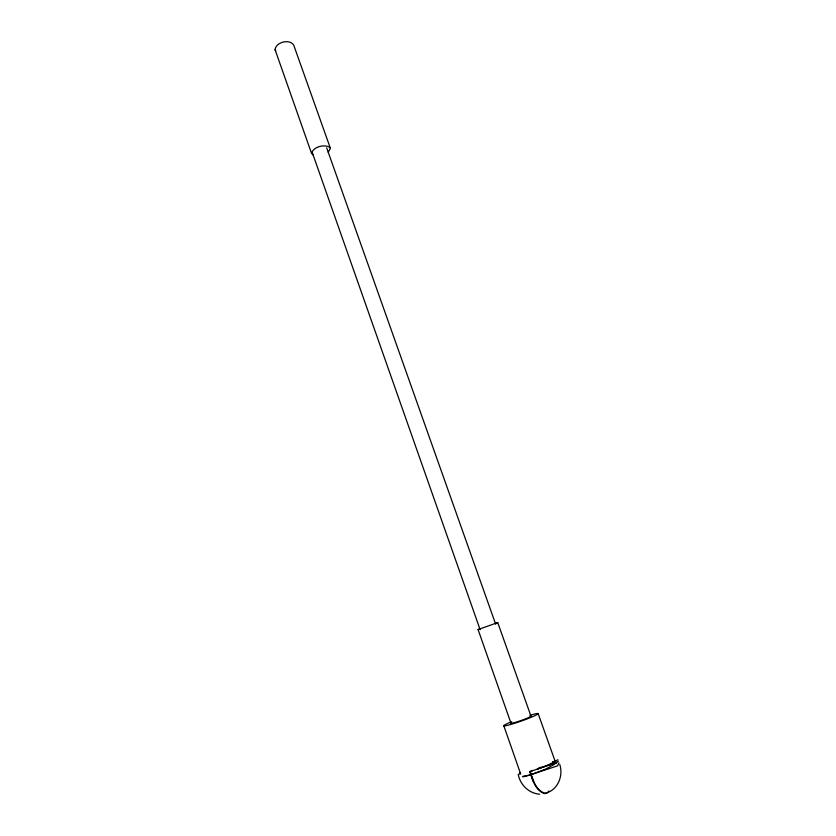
<?xml version="1.0" encoding="UTF-8"?>
<svg xmlns="http://www.w3.org/2000/svg" width="836" height="836" viewBox="0 0 836 836"><rect width="100%" height="100%" fill="white"/><g stroke="black" fill="none" stroke-linecap="round" stroke-linejoin="round"><path stroke-width="1.25" d="M558.908 762.829L557.664 765.807L531.372 774.533L546.065 768.911L554.059 764.501L558.375 761.147M313.239 155.193L311.535 153.354L275.075 49.669C275.796 42.061 289.779 38.519 293.739 45.186L330.439 148.442L328.193 152.236M311.535 153.354C313.437 146.613 324.211 143.97 329.938 147.397L330.439 148.442M520.337 772.474L518.853 774.533M548.928 790.96L547.507 792.8L544.696 793.646C535.636 790.835 532.563 780.176 530.003 772.046L532.187 770.552M495.717 623.342L497.744 622.601L531.006 716.243M511.59 722.67L510.963 723.109A10.68 0.805 -19.5 0 0 517.39 721.75A10.68 0.805 -19.5 0 0 529.188 717.298L530.421 716.671A10.68 0.805 -19.5 0 0 530.129 716.118M532.396 770.426L530.358 771.806C532.908 779.842 535.918 790.417 544.873 793.239C557.518 790.908 563.673 775.975 559.754 764.501M554.937 761.23L556.609 762.537L537.402 768.932L540.913 767.166M557.978 759.778L552.868 761.93L556.316 762.662L537.402 768.932M511.015 723.307L478.067 629.55L497.744 622.601M480.073 628.871L478.087 629.56M554.069 763.237L556.567 762.568M522.813 776.905L531.017 774.794L522.625 776.393M552.815 761.92L555.041 761.408M552.909 762.213L555.198 761.92M539.638 794.2C528.958 793.458 520.128 784.785 518.236 774.418M275.075 49.669L275.702 50.923M538.133 713.578L554.895 760.603A18.371 2.121 -19.5 0 1 554.665 761.272L553.254 762.317A18.371 2.121 -19.5 0 1 529.836 771.513L533.723 782.58M326.698 147.899L495.664 624.189M312.413 152.936L480.125 629.675M503.805 725.784L520.744 774.178M529.993 715.292A18.225 1.379 -19.5 0 1 534.1 716.044A18.225 1.379 -19.5 0 1 508.027 725.209A18.225 1.379 -19.5 0 1 511.747 721.698"/></g></svg>
